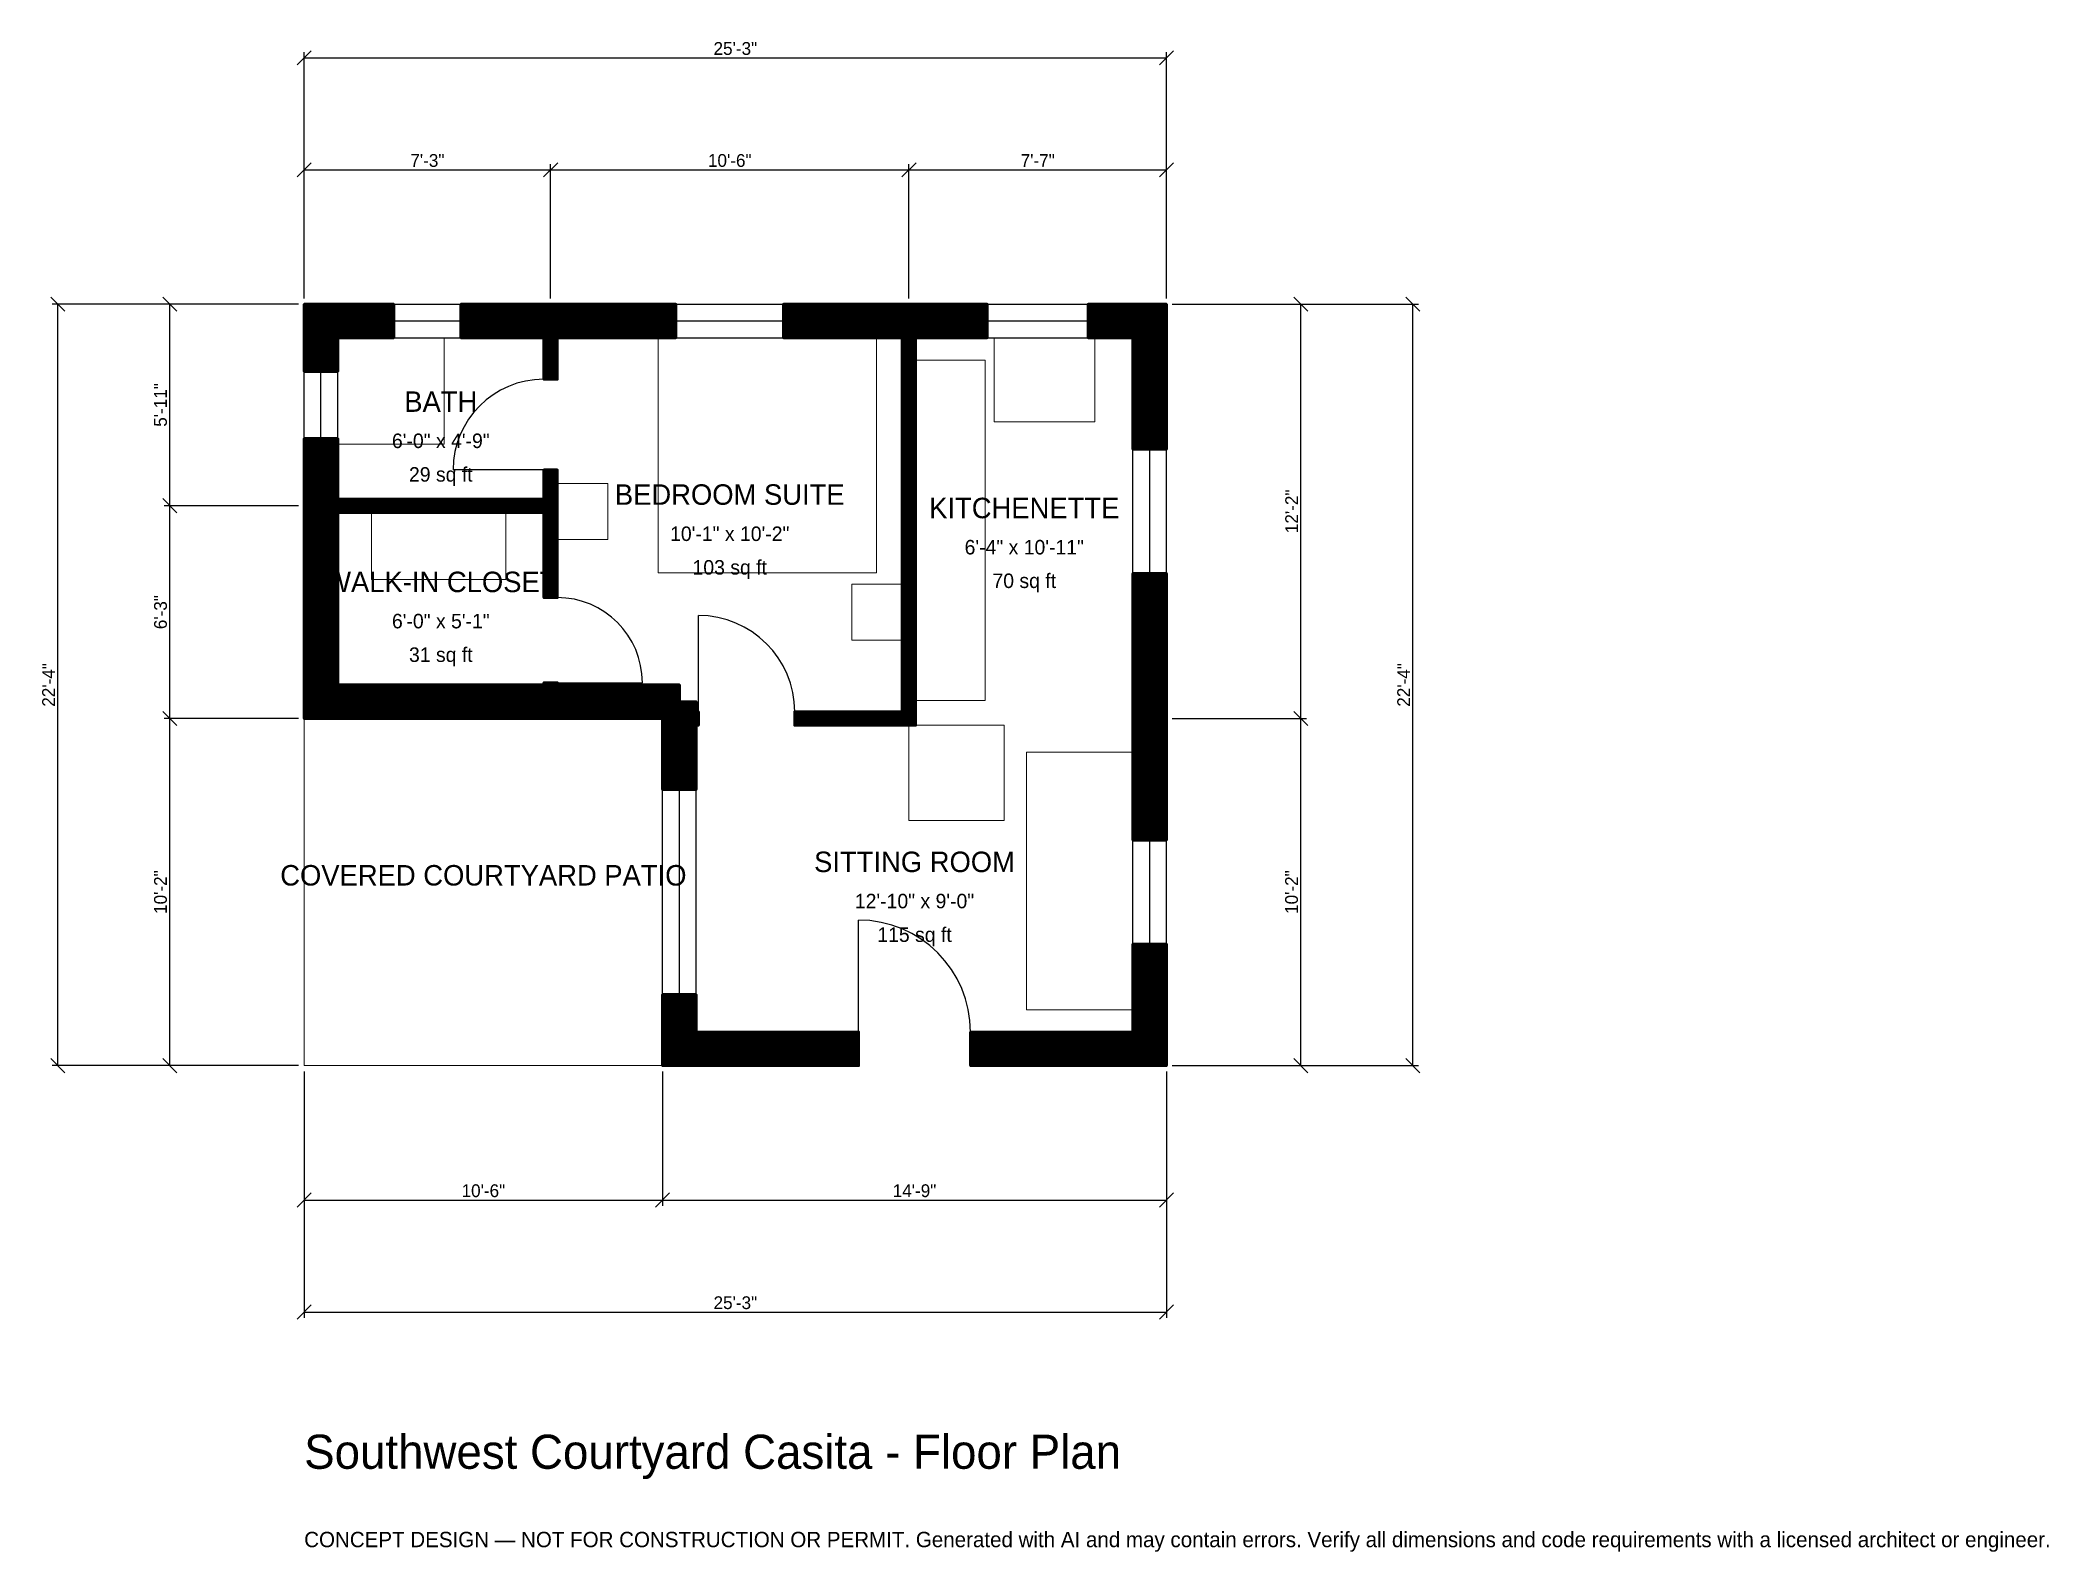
# Model space of a CAD drawing. Header units: inches. Extents: x -93 to 613, y -171 to 361.
import ezdxf
from ezdxf.enums import TextEntityAlignment as Align

# ---------------------------------------------------------------- set-up
doc = ezdxf.new("R2010")
doc.units = ezdxf.units.IN
doc.header["$MEASUREMENT"] = 0
doc.linetypes.add('DASHED', pattern=[0.6, 0.5, -0.1])
for name, color, linetype, lineweight in [('A-ANNO-DIMS', 1, 'Continuous', 13), ('A-ANNO-TEXT', 7, 'Continuous', 18), ('A-AREA-IDEN', 7, 'Continuous', 18), ('A-DOOR', 2, 'Continuous', 25), ('A-FLOR-FIXT', 9, 'Continuous', 13), ('A-FURN', 9, 'Continuous', 13), ('A-GLAZ', 4, 'Continuous', 25), ('A-SITE-PAVE', 8, 'Continuous', 13), ('A-WALL', 7, 'Continuous', 50), ('A-WALL-PATT', 8, 'Continuous', 13)]:
    doc.layers.add(name, color=color, linetype=linetype, lineweight=lineweight)
doc.dimstyles.new('PLAN', dxfattribs={"dimtxt": 4.5, "dimasz": 3, "dimexe": 2, "dimexo": 2, "dimgap": 1, "dimtad": 1, "dimdec": 0, "dimlunit": 4, "dimtsz": 2.5, "dimcen": 2.5, "dimclrd": 1, "dimclre": 1, "dimazin": 3, "dimtfac": 1, "dimtmove": 0, "dimatfit": 3})

msp = doc.modelspace()

# ---------------------------------------------------------------- hatches: boundary and pattern name
at = {"layer": 'A-WALL-PATT'}
h = msp.add_hatch(dxfattribs=at)
h.set_pattern_fill('ANSI31', color=8, scale=0.8)
h.paths.add_polyline_path([(88.9764, 122.0472), (84.252, 122.0472), (84.252, 122.0472), (80.7087, 122.0472), (11.811, 122.0472), (11.811, 122.0472), (0, 122.0472), (0, 122.0472), (0, 122.0472), (0, 133.8583), (0, 133.8583), (0, 190.9449), (0, 194.4882), (0, 194.4882), (0, 199.2126), (0, 199.2126), (0, 202.7559), (0, 220.4724), (11.811, 220.4724), (11.811, 202.7559), (11.811, 199.2126), (84.252, 199.2126), (84.252, 209.4488), (88.9764, 209.4488), (88.9764, 199.2126), (88.9764, 194.4882), (88.9764, 164.5669), (84.252, 164.5669), (84.252, 194.4882), (11.811, 194.4882), (11.811, 190.9449), (11.811, 133.8583), (80.7087, 133.8583), (84.252, 133.8583), (84.252, 134.6457), (88.9764, 134.6457), (88.9764, 133.8583), (92.5197, 133.8583), (131.8898, 133.8583), (131.8898, 127.9528), (137.7953, 127.9528), (137.7953, 124.4094), (138.5827, 124.4094), (138.5827, 119.685), (137.7953, 119.685), (137.7953, 97.0472), (125.9843, 97.0472), (125.9843, 119.685), (125.9842, 119.685), (125.9842, 122.0472), (123.622, 122.0472), (123.622, 122.0472), (92.5197, 122.0472), (88.9764, 122.0472), (88.9764, 122.0472)])
h.paths.add_polyline_path([(0, 255.9055), (0, 255.9055), (0, 267.7165), (0, 267.7165), (0, 267.7166), (11.811, 267.7166), (11.811, 267.7165), (31.4961, 267.7165), (31.4961, 255.9055), (11.811, 255.9055), (11.811, 244.0945), (0, 244.0945), (0, 255.9055)])
h.paths.add_polyline_path([(80.7087, 267.7165), (80.7087, 267.7165), (84.252, 267.7165), (84.252, 267.7166), (88.9764, 267.7166), (88.9764, 267.7165), (130.7087, 267.7165), (130.7087, 255.9055), (92.5197, 255.9055), (92.5197, 255.9055), (88.9764, 255.9055), (88.9764, 241.3386), (84.252, 241.3386), (84.252, 255.9055), (55.1181, 255.9055), (55.1181, 267.7165), (80.7087, 267.7165)])
h.paths.add_polyline_path([(206.6929, 267.7165), (210.2362, 267.7165), (210.2362, 267.7166), (214.9606, 267.7166), (214.9606, 267.7165), (218.5039, 267.7165), (240.1575, 267.7165), (240.1575, 255.9055), (218.5039, 255.9055), (214.9606, 255.9055), (214.9606, 124.4094), (214.9606, 119.685), (210.2362, 119.685), (172.4409, 119.685), (172.4409, 124.4094), (210.2362, 124.4094), (210.2362, 255.9055), (206.6929, 255.9055), (168.5039, 255.9055), (168.5039, 267.7165), (206.6929, 267.7165)])
h.paths.add_polyline_path([(291.3386, 267.7165), (291.3386, 267.7166), (303.1496, 267.7166), (303.1496, 267.7165), (303.1496, 267.7165), (303.1496, 255.9055), (303.1496, 255.9055), (303.1496, 216.7323), (291.3386, 216.7323), (291.3386, 255.9055), (275.5906, 255.9055), (275.5906, 267.7165), (291.3386, 267.7165)])
h.paths.add_polyline_path([(303.1496, 127.9528), (303.1496, 116.1417), (303.1496, 79.3307), (291.3386, 79.3307), (291.3386, 116.1417), (291.3386, 127.9528), (291.3386, 173.0315), (303.1496, 173.0315), (303.1496, 127.9528)])
h.paths.add_polyline_path([(303.1496, 11.811), (303.1496, 11.811), (303.1496, 0), (303.1496, 0), (303.1496, 0), (291.3386, 0), (291.3386, 0), (234.252, 0), (234.252, 11.811), (291.3386, 11.811), (291.3386, 42.7165), (303.1496, 42.7165), (303.1496, 11.811)])
h.paths.add_polyline_path([(137.7953, 0), (137.7953, 0), (125.9843, 0), (125.9843, 0), (125.9842, 0), (125.9842, 11.811), (125.9843, 11.811), (125.9843, 25), (137.7953, 25), (137.7953, 11.811), (194.8819, 11.811), (194.8819, 0), (137.7953, 0)])

# ---------------------------------------------------------------- linework, layer by layer
at = {"layer": 'A-DOOR'}
for p, q in [((84.252, 209.4488), (52.3622, 209.4488)), ((138.5827, 124.4094), (138.5827, 158.2677)), ((88.9764, 134.6457), (118.8976, 134.6457)), ((194.8819, 11.811), (194.8819, 51.1811))]:
    msp.add_line(p, q, dxfattribs=at)
for centre, radius, start, end in [((84.252, 209.4488), 31.8898, 90, 180), ((88.9764, 134.6457), 29.9213, 0, 90), ((138.5827, 124.4094), 33.8583, 0, 90), ((194.8819, 11.811), 39.3701, 0, 90)]:
    msp.add_arc(centre, radius, start, end, dxfattribs=at)
at = {"layer": 'A-FLOR-FIXT'}
for points in [[(11.811, 218.5039), (49.2126, 218.5039), (49.2126, 255.9055), (11.811, 255.9055)], [(214.9606, 128.3465), (239.3701, 128.3465), (239.3701, 248.0315), (214.9606, 248.0315)]]:
    msp.add_lwpolyline(points, close=True, dxfattribs=at)
at = {"layer": 'A-FURN'}
for points in [[(124.4094, 173.2283), (201.1811, 173.2283), (201.1811, 255.9055), (124.4094, 255.9055)], [(242.5197, 226.378), (277.9528, 226.378), (277.9528, 255.9055), (242.5197, 255.9055)], [(88.9764, 185.0394), (106.6929, 185.0394), (106.6929, 204.7244), (88.9764, 204.7244)], [(23.622, 170.8661), (70.8661, 170.8661), (70.8661, 194.4882), (23.622, 194.4882)], [(192.5197, 149.6063), (210.2362, 149.6063), (210.2362, 169.2913), (192.5197, 169.2913)], [(212.5984, 86.2205), (246.063, 86.2205), (246.063, 119.685), (212.5984, 119.685)], [(253.937, 19.685), (291.3386, 19.685), (291.3386, 110.2362), (253.937, 110.2362)]]:
    msp.add_lwpolyline(points, close=True, dxfattribs=at)
at = {"layer": 'A-GLAZ'}
for p, q in [((31.4961, 267.7165), (55.1181, 267.7165)), ((31.4961, 261.811), (55.1181, 261.811)), ((130.7087, 267.7165), (168.5039, 267.7165)), ((130.7087, 261.811), (168.5039, 261.811)), ((240.1575, 267.7165), (275.5906, 267.7165)), ((240.1575, 261.811), (275.5906, 261.811)), ((31.4961, 255.9055), (55.1181, 255.9055)), ((130.7087, 255.9055), (168.5039, 255.9055)), ((240.1575, 255.9055), (275.5906, 255.9055)), ((0, 220.4724), (0, 244.0945)), ((5.9055, 220.4724), (5.9055, 244.0945)), ((11.811, 220.4724), (11.811, 244.0945)), ((291.3386, 173.0315), (291.3386, 216.7323)), ((297.2441, 173.0315), (297.2441, 216.7323)), ((303.1496, 173.0315), (303.1496, 216.7323)), ((125.9843, 25), (125.9843, 97.0472)), ((131.8898, 25), (131.8898, 97.0472)), ((137.7953, 25), (137.7953, 97.0472)), ((291.3386, 42.7165), (291.3386, 79.3307)), ((297.2441, 42.7165), (297.2441, 79.3307)), ((303.1496, 42.7165), (303.1496, 79.3307))]:
    msp.add_line(p, q, dxfattribs=at)
at = {"layer": 'A-SITE-PAVE', "linetype": 'DASHED'}
msp.add_lwpolyline([(0, 0), (125.9843, 0), (125.9843, 122.0472), (0, 122.0472)], close=True, dxfattribs=at)
at = {"layer": 'A-WALL'}
for points in [[(0, 255.9055), (0, 255.9055), (0, 267.7165), (0, 267.7165), (0, 267.7166), (11.811, 267.7166), (11.811, 267.7165), (31.4961, 267.7165), (31.4961, 255.9055), (11.811, 255.9055), (11.811, 244.0945), (0, 244.0945), (0, 255.9055)], [(80.7087, 267.7165), (80.7087, 267.7165), (84.252, 267.7165), (84.252, 267.7166), (88.9764, 267.7166), (88.9764, 267.7165), (130.7087, 267.7165), (130.7087, 255.9055), (92.5197, 255.9055), (92.5197, 255.9055), (88.9764, 255.9055), (88.9764, 241.3386), (84.252, 241.3386), (84.252, 255.9055), (55.1181, 255.9055), (55.1181, 267.7165), (80.7087, 267.7165)], [(206.6929, 267.7165), (210.2362, 267.7165), (210.2362, 267.7166), (214.9606, 267.7166), (214.9606, 267.7165), (218.5039, 267.7165), (240.1575, 267.7165), (240.1575, 255.9055), (218.5039, 255.9055), (214.9606, 255.9055), (214.9606, 124.4094), (214.9606, 119.685), (210.2362, 119.685), (172.4409, 119.685), (172.4409, 124.4094), (210.2362, 124.4094), (210.2362, 255.9055), (206.6929, 255.9055), (168.5039, 255.9055), (168.5039, 267.7165), (206.6929, 267.7165)], [(291.3386, 267.7165), (291.3386, 267.7166), (303.1496, 267.7166), (303.1496, 267.7165), (303.1496, 267.7165), (303.1496, 255.9055), (303.1496, 255.9055), (303.1496, 216.7323), (291.3386, 216.7323), (291.3386, 255.9055), (275.5906, 255.9055), (275.5906, 267.7165), (291.3386, 267.7165)], [(88.9764, 122.0472), (84.252, 122.0472), (84.252, 122.0472), (80.7087, 122.0472), (11.811, 122.0472), (11.811, 122.0472), (0, 122.0472), (0, 122.0472), (0, 122.0472), (0, 133.8583), (0, 133.8583), (0, 190.9449), (0, 194.4882), (0, 194.4882), (0, 199.2126), (0, 199.2126), (0, 202.7559), (0, 220.4724), (11.811, 220.4724), (11.811, 202.7559), (11.811, 199.2126), (84.252, 199.2126), (84.252, 209.4488), (88.9764, 209.4488), (88.9764, 199.2126), (88.9764, 194.4882), (88.9764, 164.5669), (84.252, 164.5669), (84.252, 194.4882), (11.811, 194.4882), (11.811, 190.9449), (11.811, 133.8583), (80.7087, 133.8583), (84.252, 133.8583), (84.252, 134.6457), (88.9764, 134.6457), (88.9764, 133.8583), (92.5197, 133.8583), (131.8898, 133.8583), (131.8898, 127.9528), (137.7953, 127.9528), (137.7953, 124.4094), (138.5827, 124.4094), (138.5827, 119.685), (137.7953, 119.685), (137.7953, 97.0472), (125.9843, 97.0472), (125.9843, 119.685), (125.9842, 119.685), (125.9842, 122.0472), (123.622, 122.0472), (123.622, 122.0472), (92.5197, 122.0472), (88.9764, 122.0472), (88.9764, 122.0472)], [(303.1496, 127.9528), (303.1496, 116.1417), (303.1496, 79.3307), (291.3386, 79.3307), (291.3386, 116.1417), (291.3386, 127.9528), (291.3386, 173.0315), (303.1496, 173.0315), (303.1496, 127.9528)], [(303.1496, 11.811), (303.1496, 11.811), (303.1496, 0), (303.1496, 0), (303.1496, 0), (291.3386, 0), (291.3386, 0), (234.252, 0), (234.252, 11.811), (291.3386, 11.811), (291.3386, 42.7165), (303.1496, 42.7165), (303.1496, 11.811)], [(137.7953, 0), (137.7953, 0), (125.9843, 0), (125.9843, 0), (125.9842, 0), (125.9842, 11.811), (125.9843, 11.811), (125.9843, 25), (137.7953, 25), (137.7953, 11.811), (194.8819, 11.811), (194.8819, 0), (137.7953, 0)]]:
    msp.add_lwpolyline(points, close=True, dxfattribs=at)

# ---------------------------------------------------------------- texts
at = {"layer": 'A-ANNO-TEXT'}
for s, height, p in [('Southwest Courtyard Casita - Floor Plan', 12, (0, -141.7323)), ('CONCEPT DESIGN — NOT FOR CONSTRUCTION OR PERMIT. Generated with AI and may contain errors. Verify all dimensions and code requirements with a licensed architect or engineer.', 5.4, (0, -169.2913))]:
    msp.add_text(s, height=height, dxfattribs=at).set_placement(p)
at = {"layer": 'A-AREA-IDEN'}
for s, height, p in [('BATH', 7.2, (48.0315, 233.4646)), ('6\'-0" x 4\'-9"', 5.1, (48.0315, 219.685)), ('29 sq ft', 5.1, (48.0315, 207.874)), ('BEDROOM SUITE', 7.2, (149.6063, 200.7874)), ('KITCHENETTE', 7.2, (253.1496, 196.063)), ('10\'-1" x 10\'-2"', 5.1, (149.6063, 187.0079)), ('6\'-4" x 10\'-11"', 5.1, (253.1496, 182.2835)), ('103 sq ft', 5.1, (149.6063, 175.1969)), ('WALK-IN CLOSET', 7.2, (48.0315, 170.0787)), ('70 sq ft', 5.1, (253.1496, 170.4724)), ('6\'-0" x 5\'-1"', 5.1, (48.0315, 156.2992)), ('31 sq ft', 5.1, (48.0315, 144.4882)), ('COVERED COURTYARD PATIO', 7.2, (62.9921, 66.9291)), ('SITTING ROOM', 7.2, (214.5669, 71.6535)), ('12\'-10" x 9\'-0"', 5.1, (214.5669, 57.874)), ('115 sq ft', 5.1, (214.5669, 46.063))]:
    msp.add_text(s, height=height, dxfattribs=at).set_placement(p, align=Align.MIDDLE_CENTER)

# ---------------------------------------------------------------- dimensions: what is measured, and where the dimension line sits
at = {"layer": 'A-ANNO-DIMS'}
for base, p1, p2, text in [((0, 354.3307), (0, 267.7165), (303.1496, 267.7165), '25\'-3"'), ((0, 314.9606), (0, 267.7165), (86.6142, 267.7165), '7\'-3"'), ((86.6142, 314.9606), (86.6142, 267.7165), (212.5984, 267.7165), '10\'-6"'), ((212.5984, 314.9606), (212.5984, 267.7165), (303.1496, 267.7165), '7\'-7"'), ((0, -47.2441), (0, 0), (125.9843, 0), '10\'-6"'), ((0, -86.6142), (0, 0), (303.1496, 0), '25\'-3"'), ((125.9843, -47.2441), (125.9843, 0), (303.1496, 0), '14\'-9"')]:
    msp.add_linear_dim(base=base, p1=p1, p2=p2, text=text, dimstyle='PLAN', dxfattribs=at).render()
for base, p1, p2, text in [((-86.6142, 0), (0, 0), (0, 267.7165), '22\'-4"'), ((-47.2441, 196.8504), (0, 196.8504), (0, 267.7165), '5\'-11"'), ((350.3937, 122.0472), (303.1496, 122.0472), (303.1496, 267.7165), '12\'-2"'), ((389.7638, 0), (303.1496, 0), (303.1496, 267.7165), '22\'-4"'), ((-47.2441, 122.0472), (0, 122.0472), (0, 196.8504), '6\'-3"'), ((-47.2441, 0), (0, 0), (0, 122.0472), '10\'-2"'), ((350.3937, 0), (303.1496, 0), (303.1496, 122.0472), '10\'-2"')]:
    msp.add_linear_dim(base=base, p1=p1, p2=p2, angle=90, text=text, dimstyle='PLAN', dxfattribs=at).render()

doc.saveas('drawing.dxf')
